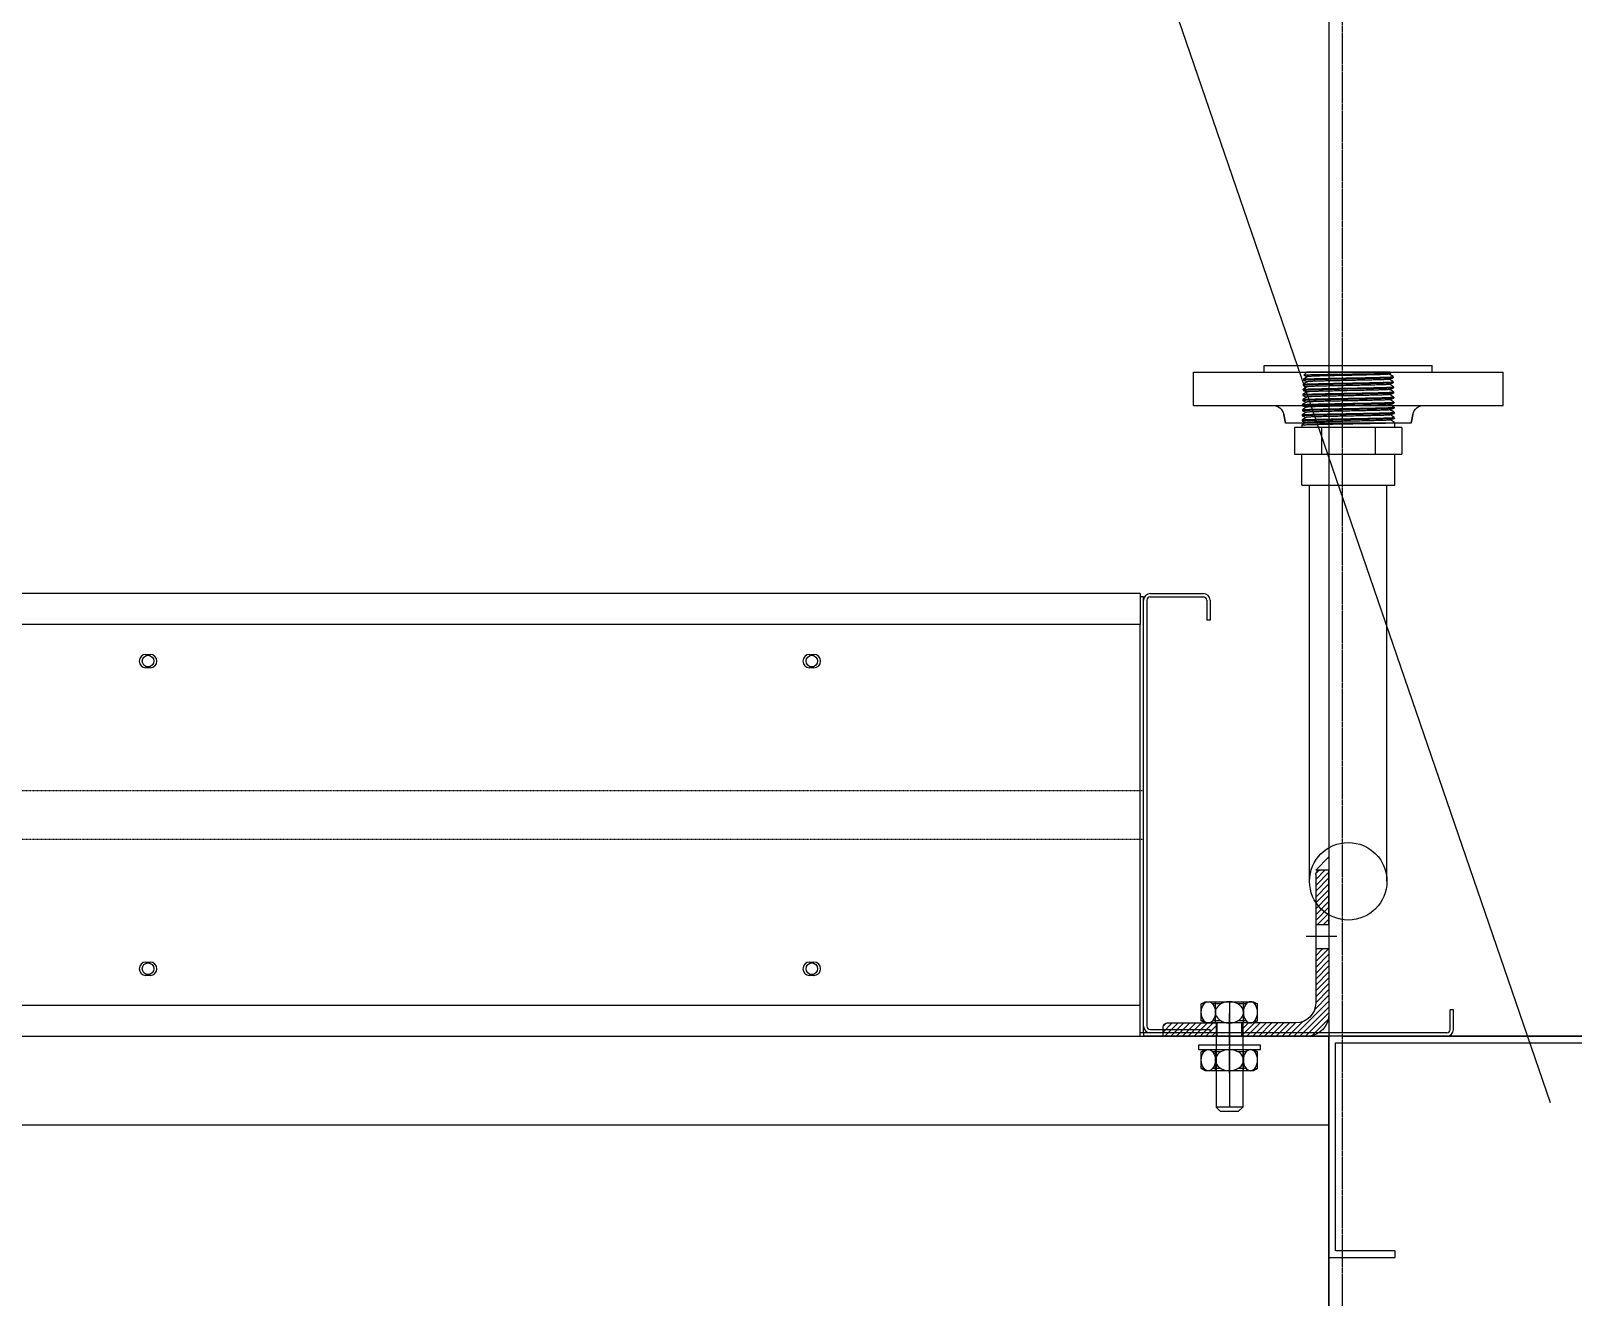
# Model space of a CAD drawing. Header units: millimetres. Extents: x -198529 to 244266, y -64 to 158464.
# Drawn here: x -147098 to -146401, y 110572 to 111144 of the extents above; entities that cross this region are included whole.
import ezdxf

# ---------------------------------------------------------------- set-up
doc = ezdxf.new("R2010")
doc.units = ezdxf.units.MM
for name, pattern in [('HIDDEN', [0.2, 0.1, -0.1]), ('HIDDEN2', [4.7625, 3.175, -1.5875]), ('X-HL-AR-F1-SEC-00-01$0$DASHED2', [0.375, 0.25, -0.125])]:
    doc.linetypes.add(name, pattern=pattern)
for name, color, linetype in [('0-DCC', 30, 'Continuous'), ('0-DCC-STRUC', 180, 'Continuous'), ('0-DCC-STRUC-T', 4, 'Continuous'), ('3_ALL_AXES', 7, 'Continuous'), ('7_ALL_FEATURES', 7, 'Continuous'), ('ANGEL STEEL_75x75x3.0', 22, 'Continuous'), ('BOLTS', 3, 'Continuous'), ('K-CEIL-DCC-RACK', 10, 'Continuous')]:
    doc.layers.add(name, color=color, linetype=linetype)
pattern_1 = [(45, (70645.0448, 93964.8255), (-1.325825215, 1.325825215), [])]

# ---------------------------------------------------------------- blocks, each defined once
blk = doc.blocks.new('32')
at = {"layer": '3_ALL_AXES', "color": 7, "linetype": 'Continuous'}
for p, q in [((1186.57, 35.48), (1186.57, -104.52)), ((1201.57, 35.48), (1186.57, 35.48)), ((1201.57, 35.48), (1201.57, -104.52)), ((1183.57, 3.48), (1183.57, -72.52)), ((1186.57, 3.48), (1183.57, 3.48)), ((1209.57, -6.12), (1205.59, -5.33)), ((1209.57, -62.92), (1209.57, -6.12)), ((1209.57, -62.92), (1205.59, -63.72)), ((1186.57, -72.52), (1183.57, -72.52)), ((1201.57, -104.52), (1186.57, -104.52))]:
    blk.add_line(p, q, dxfattribs=at)
at = {"layer": '7_ALL_FEATURES', "color": 7, "linetype": 'Continuous'}
for p, q in [((1205.59, -5.33), (1209.57, -6.12)), ((1205.59, -63.72), (1209.57, -62.92))]:
    blk.add_line(p, q, dxfattribs=at)
for centre, start, end in [((1206.57, -0.43), 180, 258.69007), ((1206.57, -68.62), 101.30993, 180)]:
    blk.add_arc(centre, 5, start, end, dxfattribs=at)
blk = doc.blocks.new('DCC2850x2300(右)水平')
at = {"color": 0, "linetype": 'Continuous'}
for p, q in [((55078.09, -142001.13), (55076.36, -142002.27)), ((55076.42, -141999.98), (55076.4, -142000.45)), ((55076.4, -142000.45), (55076.42, -142000.47)), ((55076.42, -141999.98), (55076.43, -141999.97)), ((55076.42, -142000.47), (55078.09, -142001.13)), ((55078.16, -141998.83), (55076.43, -141999.97)), ((55076.49, -141997.68), (55076.48, -141998.15)), ((55076.48, -141998.15), (55076.5, -141998.17)), ((55076.49, -141997.68), (55076.5, -141997.67)), ((55078.23, -141996.53), (55076.5, -141997.67)), ((55076.5, -141998.17), (55078.16, -141998.83)), ((55078.09, -141994.53), (55076.67, -141995.9)), ((55076.67, -141995.9), (55076.68, -141995.91)), ((55076.68, -141995.91), (55078.23, -141996.53)), ((55115.44, -141994.53), (55078.09, -141994.53)), ((55078.11, -142001.12), (55078.09, -142001.13)), ((55078.18, -141998.82), (55078.16, -141998.83)), ((55078.25, -141996.52), (55078.23, -141996.53)), ((55115.23, -141995.4), (55115.26, -141995.38)), ((55115.26, -141995.38), (55116, -141995.09)), ((55117, -141996.52), (55115.26, -141995.38)), ((55115.3, -141997.7), (55115.34, -141997.68)), ((55115.34, -141997.68), (55117, -141997.02)), ((55117.07, -141998.82), (55115.34, -141997.68)), ((55115.37, -142000), (55115.41, -141999.98)), ((55115.41, -141999.98), (55117.07, -141999.32)), ((55117.14, -142001.12), (55115.41, -141999.98)), ((55115.44, -141994.53), (55116.01, -141995.08)), ((55116.01, -141995.08), (55116, -141995.09)), ((55117.01, -141996.53), (55117, -141996.52)), ((55117.02, -141997), (55117, -141997.02)), ((55117.01, -141996.53), (55117.02, -141997)), ((55117.08, -141998.83), (55117.07, -141998.82)), ((55117.09, -141999.3), (55117.07, -141999.32)), ((55117.08, -141998.83), (55117.09, -141999.3)), ((55117.15, -142001.13), (55117.14, -142001.12)), ((55117.15, -142001.13), (55117.16, -142001.6)), ((55077.88, -142008.03), (55076.14, -142009.17)), ((55076.2, -142006.88), (55076.19, -142007.35)), ((55076.19, -142007.35), (55076.21, -142007.37)), ((55076.2, -142006.88), (55076.21, -142006.87)), ((55077.95, -142005.73), (55076.21, -142006.87)), ((55076.21, -142007.37), (55077.88, -142008.03)), ((55076.28, -142004.58), (55076.26, -142005.05)), ((55076.26, -142005.05), (55076.28, -142005.07)), ((55078.02, -142003.43), (55076.28, -142004.57)), ((55076.28, -142004.58), (55076.28, -142004.57)), ((55076.28, -142005.07), (55077.95, -142005.73)), ((55076.35, -142002.28), (55076.33, -142002.75)), ((55076.33, -142002.75), (55076.35, -142002.77)), ((55076.35, -142002.28), (55076.36, -142002.27)), ((55076.35, -142002.77), (55078.02, -142003.43)), ((55077.9, -142008.02), (55077.88, -142008.03)), ((55077.97, -142005.72), (55077.95, -142005.73)), ((55078.04, -142003.42), (55078.02, -142003.43)), ((55104.49, -142002.03), (55096.77, -142002.17)), ((55115.44, -142002.3), (55115.48, -142002.28)), ((55115.48, -142002.28), (55117.14, -142001.62)), ((55117.21, -142003.42), (55115.48, -142002.28)), ((55115.51, -142004.6), (55115.55, -142004.58)), ((55115.55, -142004.58), (55117.22, -142003.92)), ((55117.28, -142005.72), (55115.55, -142004.58)), ((55115.59, -142006.9), (55115.62, -142006.88)), ((55115.62, -142006.88), (55117.29, -142006.22)), ((55117.36, -142008.02), (55115.62, -142006.88)), ((55117.22, -142003.43), (55117.21, -142003.42)), ((55117.22, -142003.43), (55117.24, -142003.9)), ((55117.24, -142003.9), (55117.22, -142003.92)), ((55117.29, -142005.73), (55117.28, -142005.72)), ((55117.29, -142005.73), (55117.31, -142006.2)), ((55117.31, -142006.2), (55117.29, -142006.22)), ((55117.36, -142008.03), (55117.36, -142008.02)), ((55117.36, -142008.03), (55117.38, -142008.5)), ((55077.66, -142014.93), (55075.93, -142016.07)), ((55075.99, -142013.78), (55075.98, -142014.25)), ((55075.98, -142014.25), (55076, -142014.27)), ((55075.99, -142013.78), (55076, -142013.77)), ((55077.73, -142012.63), (55076, -142013.77)), ((55076, -142014.27), (55077.66, -142014.93)), ((55076.06, -142011.48), (55076.05, -142011.95)), ((55076.05, -142011.95), (55076.07, -142011.97)), ((55076.06, -142011.48), (55076.07, -142011.47)), ((55077.8, -142010.33), (55076.07, -142011.47)), ((55076.07, -142011.97), (55077.73, -142012.63)), ((55076.13, -142009.18), (55076.12, -142009.65)), ((55076.13, -142009.18), (55076.14, -142009.17)), ((55076.14, -142009.67), (55077.8, -142010.33)), ((55077.68, -142014.92), (55077.66, -142014.93)), ((55077.75, -142012.62), (55077.73, -142012.63)), ((55077.83, -142010.32), (55077.8, -142010.33)), ((55115.66, -142009.2), (55115.69, -142009.18)), ((55115.69, -142009.18), (55117.36, -142008.52)), ((55117.43, -142010.32), (55115.69, -142009.18)), ((55115.73, -142011.5), (55115.76, -142011.48)), ((55115.76, -142011.48), (55117.43, -142010.82)), ((55117.5, -142012.62), (55115.76, -142011.48)), ((55115.8, -142013.8), (55115.83, -142013.78)), ((55115.83, -142013.78), (55117.5, -142013.12)), ((55117.57, -142014.92), (55115.83, -142013.78)), ((55117.38, -142008.5), (55117.36, -142008.52)), ((55117.44, -142010.33), (55117.43, -142010.32)), ((55117.45, -142010.8), (55117.43, -142010.82)), ((55117.44, -142010.33), (55117.45, -142010.8)), ((55117.51, -142012.63), (55117.5, -142012.62)), ((55117.52, -142013.1), (55117.5, -142013.12)), ((55117.51, -142012.63), (55117.52, -142013.1)), ((55117.58, -142014.93), (55117.57, -142014.92)), ((55117.58, -142014.93), (55117.59, -142015.4)), ((55072.52, -142019.53), (55072.52, -142031.53)), ((55121.01, -142019.53), (55072.52, -142019.53)), ((55075.85, -142018.38), (55075.81, -142019.53)), ((55077.59, -142017.23), (55075.85, -142018.37)), ((55075.85, -142018.38), (55075.85, -142018.37)), ((55075.92, -142016.08), (55075.9, -142016.55)), ((55075.9, -142016.55), (55075.92, -142016.57)), ((55075.92, -142016.08), (55075.93, -142016.07)), ((55075.92, -142016.57), (55077.59, -142017.23)), ((55077.61, -142017.22), (55077.59, -142017.23)), ((55084.64, -142019.53), (55084.64, -142031.53)), ((55108.89, -142019.53), (55108.89, -142031.53)), ((55115.87, -142016.1), (55115.91, -142016.08)), ((55115.91, -142016.08), (55117.57, -142015.42)), ((55117.64, -142017.22), (55115.91, -142016.08)), ((55117.59, -142015.4), (55117.57, -142015.42)), ((55117.65, -142017.23), (55117.64, -142017.22)), ((55117.65, -142017.23), (55117.72, -142019.53)), ((55121.01, -142019.53), (55121.01, -142031.53)), ((55072.52, -142031.53), (55121.01, -142031.53)), ((55075.77, -142045.53), (55075.77, -142031.53)), ((55117.77, -142045.53), (55117.77, -142031.53)), ((55075.77, -142045.53), (55117.77, -142045.53)), ((55079.27, -142224.53), (55079.27, -142045.53)), ((55114.27, -142224.53), (55114.27, -142045.53)), ((55002.77, -142094.53), (52355.77, -142094.53)), ((55002.77, -142094.53), (55002.77, -142108.53)), ((55004.27, -142096.03), (55002.77, -142096.03)), ((55004.27, -142293.03), (55004.27, -142096.03)), ((55005.77, -142097.53), (55005.77, -142290.03)), ((55007.27, -142094.53), (55031.27, -142094.53)), ((55007.27, -142096.03), (55031.27, -142096.03)), ((55032.77, -142097.53), (55032.77, -142106.53)), ((55034.27, -142097.53), (55034.27, -142106.53)), ((55002.77, -142108.53), (52355.77, -142108.53)), ((55002.77, -142280.53), (55002.77, -142108.53)), ((55034.27, -142106.53), (55032.77, -142106.53)), ((54553.27, -142122.03), (54555.27, -142122.03)), ((54853.27, -142122.03), (54855.27, -142122.03)), ((54555.27, -142128.03), (54553.27, -142128.03)), ((54855.27, -142128.03), (54853.27, -142128.03)), ((54553.27, -142261.03), (54555.27, -142261.03)), ((54853.27, -142261.03), (54855.27, -142261.03)), ((54555.27, -142267.03), (54553.27, -142267.03)), ((54855.27, -142267.03), (54853.27, -142267.03)), ((52355.77, -142280.53), (55002.77, -142280.53)), ((55002.77, -142294.53), (55002.77, -142280.53)), ((55142.77, -142291.53), (55142.77, -142282.53)), ((55144.27, -142282.53), (55142.77, -142282.53)), ((55144.27, -142291.53), (55144.27, -142282.53)), ((55004.27, -142293.03), (55002.77, -142293.03)), ((55004.27, -142293.03), (55004.27, -142294.53)), ((55141.27, -142293.03), (55004.27, -142293.03)), ((55007.27, -142291.53), (55034.27, -142291.53)), ((55034.27, -142293.03), (55034.27, -142291.53)), ((52355.77, -142294.53), (55002.77, -142294.53)), ((55141.27, -142294.53), (55004.27, -142294.53))]:
    blk.add_line(p, q, dxfattribs=at)
at = {"color": 0, "linetype": 'HIDDEN'}
for p, q in [((52355.77, -142183.53), (55004.27, -142183.53)), ((52355.77, -142205.53), (55004.27, -142205.53))]:
    blk.add_line(p, q, dxfattribs=at)
at = {"color": 0, "linetype": 'Continuous'}
for centre, radius in [((54554.27, -142125.03), 2.6), ((54854.27, -142125.03), 2.6), ((55096.77, -142224.53), 17.5), ((54554.27, -142264.03), 2.6), ((54854.27, -142264.03), 2.6)]:
    blk.add_circle(centre, radius, dxfattribs=at)
for centre, radius, start, end in [((55007.27, -142097.53), 3, 90, 180), ((55007.27, -142097.53), 1.5, 90, 180), ((55031.27, -142097.53), 3, 0, 90), ((55031.27, -142097.53), 1.5, 0, 90), ((54553.27, -142125.03), 3, 90, 270), ((54555.27, -142125.03), 3, 270, 90), ((54853.27, -142125.03), 3, 90, 270), ((54855.27, -142125.03), 3, 270, 90), ((54553.27, -142264.03), 3, 90, 270), ((54555.27, -142264.03), 3, 270, 90), ((54853.27, -142264.03), 3, 90, 270), ((54855.27, -142264.03), 3, 270, 90), ((55007.27, -142290.03), 3, 180, 270), ((55007.27, -142290.03), 1.5, 180, 270), ((55141.27, -142291.53), 3, 270, 0), ((55141.27, -142291.53), 1.5, 270, 0)]:
    blk.add_arc(centre, radius, start, end, dxfattribs=at)
for points, knots in [([(55096.77, -141999.87), (55095.44, -141999.9), (55092.85, -141999.94), (55089.08, -142000.02), (55085.6, -142000.09), (55082.95, -142000.15), (55081.08, -142000.2), (55079.89, -142000.23), (55078.87, -142000.27), (55078.02, -142000.3), (55077.35, -142000.34), (55076.9, -142000.37), (55076.64, -142000.39), (55076.51, -142000.41), (55076.45, -142000.42), (55076.4, -142000.44), (55076.4, -142000.45)], [0, 0, 0, 0, 0.194884, 0.382286, 0.555024, 0.706453, 0.772323, 0.830762, 0.881213, 0.92319, 0.956293, 0.980215, 0.988663, 0.994753, 0.998489, 1, 1, 1, 1]), ([(55076.43, -141999.97), (55076.47, -141999.94), (55076.64, -141999.93), (55076.97, -141999.89), (55077.49, -141999.86), (55078.19, -141999.82), (55079.06, -141999.79), (55080.54, -141999.74), (55082.75, -141999.68), (55085.78, -141999.61), (55089.2, -141999.54), (55092.91, -141999.47), (55095.47, -141999.43), (55096.77, -141999.4)], [0, 0, 0, 0, 0.007522, 0.024149, 0.04981, 0.084282, 0.127252, 0.178328, 0.302827, 0.453168, 0.623785, 0.808339, 1, 1, 1, 1]), ([(55096.77, -141997.57), (55095.45, -141997.6), (55092.86, -141997.64), (55089.1, -141997.72), (55085.64, -141997.79), (55083, -141997.85), (55081.14, -141997.9), (55079.95, -141997.93), (55078.93, -141997.97), (55078.08, -141998), (55077.41, -141998.04), (55076.97, -141998.07), (55076.71, -141998.09), (55076.59, -141998.11), (55076.52, -141998.12), (55076.48, -141998.14), (55076.48, -141998.15)], [0, 0, 0, 0, 0.19488, 0.382281, 0.555016, 0.706441, 0.77231, 0.83075, 0.881201, 0.923179, 0.956283, 0.980207, 0.988657, 0.994748, 0.998486, 1, 1, 1, 1]), ([(55076.5, -141997.67), (55076.54, -141997.64), (55076.71, -141997.63), (55077.04, -141997.59), (55077.56, -141997.56), (55078.26, -141997.52), (55079.13, -141997.49), (55080.6, -141997.44), (55082.8, -141997.38), (55085.82, -141997.31), (55089.23, -141997.24), (55092.93, -141997.17), (55095.47, -141997.13), (55096.77, -141997.1)], [0, 0, 0, 0, 0.007527, 0.024157, 0.049822, 0.084296, 0.127269, 0.178346, 0.302844, 0.453185, 0.623799, 0.808346, 1, 1, 1, 1]), ([(55096.77, -141995.49), (55095.47, -141995.51), (55092.93, -141995.54), (55089.24, -141995.59), (55085.83, -141995.64), (55083.22, -141995.68), (55081.37, -141995.72), (55080.2, -141995.74), (55079.18, -141995.77), (55078.33, -141995.79), (55077.66, -141995.82), (55077.21, -141995.84), (55076.94, -141995.86), (55076.81, -141995.87), (55076.73, -141995.89), (55076.68, -141995.89), (55076.67, -141995.9)], [0, 0, 0, 0, 0.193208, 0.37938, 0.551313, 0.702383, 0.768258, 0.826835, 0.877567, 0.919981, 0.953681, 0.978364, 0.987255, 0.993823, 0.998059, 1, 1, 1, 1]), ([(55115.37, -142000), (55115.32, -142000.02), (55115.14, -142000.04), (55114.8, -142000.07), (55114.3, -142000.11), (55113.31, -142000.16), (55111.7, -142000.22), (55109.38, -142000.28), (55106.6, -142000.35), (55103.46, -142000.42), (55100.08, -142000.49), (55096.57, -142000.56), (55093.07, -142000.63), (55089.7, -142000.69), (55086.6, -142000.76), (55083.86, -142000.83), (55081.86, -142000.89), (55080.51, -142000.94), (55079.72, -142000.97), (55079.09, -142001.01), (55078.61, -142001.04), (55078.31, -142001.08), (55078.15, -142001.09), (55078.11, -142001.12)], [0, 0, 0, 0, 0.004718, 0.013916, 0.02757, 0.04553, 0.093694, 0.156696, 0.232213, 0.317503, 0.409437, 0.504668, 0.599711, 0.691107, 0.775508, 0.849856, 0.911414, 0.936697, 0.95798, 0.975064, 0.987833, 0.996164, 1, 1, 1, 1]), ([(55115.3, -141997.7), (55115.24, -141997.72), (55115.07, -141997.74), (55114.73, -141997.77), (55114.23, -141997.81), (55113.24, -141997.86), (55111.64, -141997.92), (55109.33, -141997.98), (55106.56, -141998.05), (55103.44, -141998.12), (55100.06, -141998.19), (55096.57, -141998.26), (55093.08, -141998.33), (55089.73, -141998.39), (55086.63, -141998.46), (55083.91, -141998.53), (55081.91, -141998.59), (55080.58, -141998.64), (55079.79, -141998.67), (55079.16, -141998.71), (55078.68, -141998.74), (55078.38, -141998.78), (55078.22, -141998.79), (55078.18, -141998.82)], [0, 0, 0, 0, 0.004723, 0.013928, 0.027578, 0.04554, 0.093706, 0.156709, 0.232217, 0.317505, 0.409432, 0.504656, 0.599696, 0.691086, 0.775482, 0.849832, 0.911386, 0.936673, 0.957957, 0.975048, 0.987818, 0.996149, 1, 1, 1, 1]), ([(55115.23, -141995.4), (55115.17, -141995.42), (55115, -141995.44), (55114.66, -141995.47), (55114.16, -141995.51), (55113.18, -141995.56), (55111.59, -141995.62), (55109.28, -141995.68), (55106.52, -141995.75), (55103.41, -141995.82), (55100.05, -141995.89), (55096.57, -141995.96), (55093.1, -141996.03), (55089.76, -141996.09), (55086.67, -141996.16), (55083.96, -141996.23), (55081.97, -141996.29), (55080.64, -141996.34), (55079.85, -141996.37), (55079.22, -141996.41), (55078.75, -141996.44), (55078.45, -141996.48), (55078.29, -141996.49), (55078.25, -141996.52)], [0, 0, 0, 0, 0.004738, 0.013949, 0.02759, 0.045563, 0.093728, 0.156738, 0.232245, 0.317527, 0.409451, 0.504669, 0.599701, 0.691086, 0.775476, 0.849819, 0.911375, 0.936654, 0.957941, 0.97504, 0.987802, 0.996136, 1, 1, 1, 1]), ([(55116, -141995.09), (55115.95, -141995.11), (55115.79, -141995.12), (55115.46, -141995.15), (55114.96, -141995.17), (55114.3, -141995.19), (55113.47, -141995.22), (55112.06, -141995.25), (55109.97, -141995.29), (55107.12, -141995.34), (55103.89, -141995.39), (55100.4, -141995.44), (55097.99, -141995.47), (55096.77, -141995.49)], [0, 0, 0, 0, 0.007979, 0.025065, 0.051136, 0.085945, 0.129166, 0.180396, 0.304907, 0.4549, 0.624914, 0.808803, 1, 1, 1, 1]), ([(55096.77, -141997.1), (55098.08, -141997.08), (55100.67, -141997.03), (55104.42, -141996.96), (55107.87, -141996.89), (55110.5, -141996.83), (55112.37, -141996.78), (55113.54, -141996.75), (55114.56, -141996.71), (55115.41, -141996.68), (55116.07, -141996.64), (55116.52, -141996.61), (55116.77, -141996.59), (55116.9, -141996.57), (55116.96, -141996.55), (55117.01, -141996.54), (55117.01, -141996.53)], [0, 0, 0, 0, 0.195025, 0.382532, 0.555337, 0.706796, 0.772667, 0.831096, 0.881524, 0.923465, 0.956518, 0.980374, 0.988786, 0.994834, 0.998525, 1, 1, 1, 1]), ([(55117, -141997.02), (55116.94, -141997.04), (55116.76, -141997.06), (55116.4, -141997.09), (55115.86, -141997.12), (55115.15, -141997.16), (55114.27, -141997.19), (55112.79, -141997.24), (55110.59, -141997.3), (55107.6, -141997.37), (55104.22, -141997.44), (55100.56, -141997.51), (55098.05, -141997.55), (55096.77, -141997.57)], [0, 0, 0, 0, 0.008991, 0.0269, 0.053623, 0.08893, 0.132504, 0.183955, 0.30855, 0.458206, 0.627504, 0.810302, 1, 1, 1, 1]), ([(55096.77, -141999.4), (55098.09, -141999.38), (55100.68, -141999.33), (55104.44, -141999.26), (55107.91, -141999.19), (55110.55, -141999.13), (55112.42, -141999.08), (55113.6, -141999.05), (55114.63, -141999.01), (55115.48, -141998.98), (55116.14, -141998.94), (55116.59, -141998.91), (55116.84, -141998.89), (55116.97, -141998.87), (55117.03, -141998.85), (55117.08, -141998.84), (55117.08, -141998.83)], [0, 0, 0, 0, 0.195029, 0.382539, 0.555347, 0.706806, 0.772677, 0.831105, 0.881532, 0.923473, 0.956524, 0.98038, 0.98879, 0.994837, 0.998528, 1, 1, 1, 1]), ([(55117.07, -141999.32), (55117.02, -141999.34), (55116.83, -141999.36), (55116.47, -141999.39), (55115.93, -141999.42), (55115.22, -141999.46), (55114.33, -141999.49), (55112.85, -141999.54), (55110.64, -141999.6), (55107.64, -141999.67), (55104.24, -141999.74), (55100.57, -141999.81), (55098.05, -141999.85), (55096.77, -141999.87)], [0, 0, 0, 0, 0.008986, 0.02689, 0.05361, 0.088914, 0.132486, 0.183937, 0.308532, 0.45819, 0.627492, 0.810295, 1, 1, 1, 1]), ([(55096.77, -142001.7), (55098.09, -142001.68), (55100.69, -142001.63), (55104.47, -142001.56), (55107.95, -142001.49), (55110.6, -142001.43), (55112.48, -142001.38), (55113.66, -142001.35), (55114.69, -142001.31), (55115.54, -142001.28), (55116.21, -142001.24), (55116.66, -142001.21), (55116.91, -142001.19), (55117.04, -142001.17), (55117.1, -142001.15), (55117.15, -142001.14), (55117.15, -142001.13)], [0, 0, 0, 0, 0.195031, 0.382541, 0.55535, 0.706811, 0.772681, 0.831109, 0.881535, 0.923476, 0.956527, 0.980383, 0.988793, 0.99484, 0.99853, 1, 1, 1, 1]), ([(55096.77, -142006.77), (55095.43, -142006.8), (55092.8, -142006.84), (55089, -142006.92), (55085.48, -142006.99), (55082.81, -142007.05), (55080.92, -142007.1), (55079.72, -142007.13), (55078.68, -142007.17), (55077.82, -142007.2), (55077.14, -142007.24), (55076.69, -142007.27), (55076.43, -142007.29), (55076.3, -142007.31), (55076.24, -142007.32), (55076.19, -142007.34), (55076.19, -142007.35)], [0, 0, 0, 0, 0.194879, 0.382278, 0.555012, 0.706439, 0.77231, 0.83075, 0.881202, 0.923181, 0.956287, 0.980213, 0.988663, 0.994754, 0.998491, 1, 1, 1, 1]), ([(55076.21, -142006.87), (55076.25, -142006.84), (55076.43, -142006.83), (55076.76, -142006.79), (55077.29, -142006.76), (55077.99, -142006.72), (55078.87, -142006.69), (55080.37, -142006.64), (55082.6, -142006.58), (55085.65, -142006.51), (55089.12, -142006.44), (55092.87, -142006.37), (55095.45, -142006.33), (55096.77, -142006.3)], [0, 0, 0, 0, 0.007437, 0.023991, 0.049592, 0.084017, 0.126954, 0.178009, 0.302503, 0.452883, 0.623576, 0.808229, 1, 1, 1, 1]), ([(55096.77, -142004.47), (55095.43, -142004.5), (55092.82, -142004.54), (55089.02, -142004.62), (55085.52, -142004.69), (55082.86, -142004.75), (55080.97, -142004.8), (55079.77, -142004.83), (55078.74, -142004.87), (55077.89, -142004.9), (55077.21, -142004.94), (55076.76, -142004.97), (55076.5, -142004.99), (55076.37, -142005.01), (55076.31, -142005.02), (55076.26, -142005.04), (55076.26, -142005.05)], [0, 0, 0, 0, 0.194889, 0.382296, 0.555036, 0.706464, 0.772334, 0.830774, 0.881224, 0.9232, 0.956302, 0.980223, 0.988671, 0.994759, 0.998493, 1, 1, 1, 1]), ([(55076.28, -142004.57), (55076.33, -142004.54), (55076.5, -142004.53), (55076.83, -142004.49), (55077.35, -142004.46), (55078.06, -142004.42), (55078.93, -142004.39), (55080.42, -142004.34), (55082.65, -142004.28), (55085.69, -142004.21), (55089.15, -142004.14), (55092.88, -142004.07), (55095.46, -142004.03), (55096.77, -142004)], [0, 0, 0, 0, 0.007443, 0.024002, 0.049608, 0.084036, 0.126976, 0.178032, 0.302526, 0.452904, 0.623591, 0.808236, 1, 1, 1, 1]), ([(55096.77, -142002.17), (55095.44, -142002.2), (55092.83, -142002.25), (55089.05, -142002.32), (55085.56, -142002.39), (55082.9, -142002.45), (55081.03, -142002.5), (55079.83, -142002.53), (55078.81, -142002.57), (55077.95, -142002.6), (55077.28, -142002.64), (55076.83, -142002.67), (55076.57, -142002.69), (55076.44, -142002.71), (55076.38, -142002.72), (55076.33, -142002.74), (55076.33, -142002.75)], [0, 0, 0, 0, 0.194886, 0.382289, 0.555028, 0.706456, 0.772327, 0.830766, 0.881217, 0.923194, 0.956296, 0.980218, 0.988666, 0.994755, 0.99849, 1, 1, 1, 1]), ([(55076.36, -142002.27), (55076.4, -142002.24), (55076.57, -142002.23), (55076.9, -142002.19), (55077.43, -142002.16), (55078.13, -142002.12), (55079, -142002.09), (55080.49, -142002.04), (55082.7, -142001.98), (55085.74, -142001.91), (55089.18, -142001.84), (55092.9, -142001.77), (55095.46, -142001.73), (55096.77, -142001.7)], [0, 0, 0, 0, 0.007512, 0.02413, 0.049784, 0.084251, 0.127219, 0.178293, 0.302791, 0.453138, 0.623764, 0.808328, 1, 1, 1, 1]), ([(55115.59, -142006.9), (55115.53, -142006.92), (55115.35, -142006.94), (55115.01, -142006.97), (55114.5, -142007.01), (55113.5, -142007.06), (55111.88, -142007.12), (55109.53, -142007.18), (55106.72, -142007.25), (55103.54, -142007.32), (55100.11, -142007.39), (55096.57, -142007.46), (55093.02, -142007.53), (55089.62, -142007.59), (55086.47, -142007.66), (55083.7, -142007.73), (55081.68, -142007.79), (55080.32, -142007.84), (55079.52, -142007.87), (55078.88, -142007.91), (55078.4, -142007.94), (55078.1, -142007.98), (55077.94, -142007.99), (55077.9, -142008.02)], [0, 0, 0, 0, 0.004697, 0.013882, 0.027492, 0.045433, 0.093594, 0.156596, 0.232131, 0.317456, 0.409434, 0.50471, 0.599804, 0.691231, 0.775663, 0.850015, 0.911571, 0.936826, 0.958094, 0.975175, 0.987896, 0.996179, 1, 1, 1, 1]), ([(55115.51, -142004.6), (55115.46, -142004.62), (55115.28, -142004.64), (55114.94, -142004.67), (55114.43, -142004.71), (55113.43, -142004.76), (55111.82, -142004.82), (55109.48, -142004.88), (55106.68, -142004.95), (55103.51, -142005.02), (55100.1, -142005.09), (55096.56, -142005.16), (55093.03, -142005.23), (55089.64, -142005.29), (55086.51, -142005.36), (55083.75, -142005.43), (55081.73, -142005.49), (55080.38, -142005.54), (55079.59, -142005.57), (55078.95, -142005.61), (55078.47, -142005.64), (55078.17, -142005.68), (55078.01, -142005.69), (55077.97, -142005.72)], [0, 0, 0, 0, 0.004711, 0.013913, 0.027538, 0.045485, 0.093669, 0.156678, 0.232224, 0.317549, 0.409523, 0.504789, 0.599872, 0.691284, 0.775705, 0.850039, 0.911587, 0.936838, 0.9581, 0.975179, 0.987903, 0.996179, 1, 1, 1, 1]), ([(55103.85, -142002.71), (55102.4, -142002.74), (55099.45, -142002.8), (55095.03, -142002.89), (55090.72, -142002.97), (55087.3, -142003.05), (55084.79, -142003.11), (55083.16, -142003.15), (55081.73, -142003.19), (55080.51, -142003.24), (55079.53, -142003.28), (55078.8, -142003.32), (55078.35, -142003.35), (55078.13, -142003.39), (55078.06, -142003.4), (55078.04, -142003.42)], [0, 0, 0, 0, 0.168288, 0.342742, 0.513259, 0.669976, 0.740262, 0.803796, 0.859648, 0.906992, 0.94517, 0.973638, 0.991944, 0.997245, 1, 1, 1, 1]), ([(55096.77, -142004), (55097.43, -142003.99), (55100.01, -142003.95), (55102.59, -142003.9), (55104.52, -142003.86)], [0, 0, 0, 0, 0.255994, 1, 1, 1, 1]), ([(55117.22, -142003.92), (55117.16, -142003.94), (55116.97, -142003.96), (55116.61, -142003.99), (55116.07, -142004.02), (55115.35, -142004.06), (55114.46, -142004.09), (55112.96, -142004.14), (55110.74, -142004.2), (55107.72, -142004.27), (55104.3, -142004.34), (55100.6, -142004.41), (55098.06, -142004.45), (55096.77, -142004.47)], [0, 0, 0, 0, 0.00896, 0.026843, 0.053545, 0.088835, 0.132398, 0.183843, 0.308437, 0.458107, 0.627431, 0.810263, 1, 1, 1, 1]), ([(55096.77, -142006.3), (55098.1, -142006.28), (55100.72, -142006.23), (55104.52, -142006.16), (55108.03, -142006.09), (55110.7, -142006.03), (55112.59, -142005.98), (55113.78, -142005.95), (55114.81, -142005.91), (55115.67, -142005.88), (55116.35, -142005.84), (55116.8, -142005.81), (55117.05, -142005.79), (55117.18, -142005.77), (55117.25, -142005.75), (55117.29, -142005.74), (55117.29, -142005.73)], [0, 0, 0, 0, 0.195036, 0.38255, 0.555363, 0.706828, 0.7727, 0.831128, 0.881554, 0.923493, 0.956543, 0.980396, 0.988803, 0.994848, 0.998535, 1, 1, 1, 1]), ([(55117.29, -142006.22), (55117.23, -142006.24), (55117.04, -142006.26), (55116.68, -142006.29), (55116.14, -142006.32), (55115.42, -142006.36), (55114.52, -142006.39), (55113.02, -142006.44), (55110.79, -142006.5), (55107.76, -142006.57), (55104.32, -142006.64), (55100.61, -142006.71), (55098.06, -142006.75), (55096.77, -142006.77)], [0, 0, 0, 0, 0.008932, 0.026792, 0.053474, 0.088749, 0.132301, 0.183739, 0.308331, 0.458013, 0.62736, 0.810226, 1, 1, 1, 1]), ([(55096.77, -142008.6), (55098.11, -142008.58), (55100.73, -142008.53), (55104.55, -142008.46), (55108.07, -142008.39), (55110.75, -142008.33), (55112.64, -142008.28), (55113.84, -142008.25), (55114.88, -142008.21), (55115.74, -142008.18), (55116.42, -142008.14), (55116.87, -142008.11), (55117.12, -142008.09), (55117.25, -142008.07), (55117.32, -142008.05), (55117.36, -142008.04), (55117.36, -142008.03)], [0, 0, 0, 0, 0.195034, 0.382549, 0.555361, 0.706825, 0.772696, 0.831125, 0.881551, 0.923491, 0.956541, 0.980396, 0.988804, 0.994849, 0.998536, 1, 1, 1, 1]), ([(55115.44, -142002.3), (55115.34, -142002.34), (55115, -142002.35), (55114.33, -142002.42), (55113.29, -142002.46), (55111.93, -142002.51), (55110.26, -142002.56), (55107.54, -142002.63), (55105.37, -142002.68), (55103.85, -142002.71)], [0, 0, 0, 0, 0.0276, 0.08675, 0.176349, 0.294613, 0.439281, 0.60732, 1, 1, 1, 1]), ([(55117.14, -142001.62), (55117.11, -142001.63), (55116.99, -142001.65), (55116.64, -142001.69), (55115.94, -142001.73), (55114.82, -142001.78), (55113.33, -142001.83), (55111.51, -142001.88), (55108.53, -142001.95), (55106.16, -142002), (55104.49, -142002.03)], [0, 0, 0, 0, 0.009428, 0.026832, 0.085404, 0.174691, 0.292917, 0.437709, 0.606152, 1, 1, 1, 1]), ([(55104.52, -142003.86), (55105.42, -142003.84), (55107.14, -142003.81), (55109.6, -142003.76), (55111.78, -142003.7), (55113.63, -142003.65), (55114.95, -142003.6), (55115.81, -142003.57), (55116.3, -142003.54), (55116.68, -142003.51), (55116.98, -142003.49), (55117.11, -142003.46), (55117.22, -142003.45), (55117.22, -142003.43)], [0, 0, 0, 0, 0.212609, 0.407289, 0.579804, 0.726385, 0.843847, 0.890832, 0.929638, 0.960053, 0.98193, 0.995183, 1, 1, 1, 1]), ([(55117.16, -142001.6), (55117.16, -142001.6), (55117.16, -142001.61), (55117.15, -142001.61), (55117.14, -142001.62)], [0, 0, 0, 0, 0.355019, 1, 1, 1, 1]), ([(55096.77, -142013.67), (55095.41, -142013.7), (55092.76, -142013.75), (55088.91, -142013.82), (55085.37, -142013.89), (55082.66, -142013.95), (55080.75, -142014), (55079.54, -142014.03), (55078.49, -142014.07), (55077.62, -142014.1), (55076.94, -142014.14), (55076.48, -142014.17), (55076.22, -142014.19), (55076.09, -142014.21), (55076.02, -142014.22), (55075.98, -142014.24), (55075.98, -142014.25)], [0, 0, 0, 0, 0.194893, 0.382301, 0.555044, 0.706477, 0.772349, 0.830789, 0.881239, 0.923215, 0.956317, 0.980236, 0.988682, 0.994768, 0.9985, 1, 1, 1, 1]), ([(55076, -142013.77), (55076.04, -142013.74), (55076.22, -142013.73), (55076.55, -142013.69), (55077.08, -142013.66), (55077.79, -142013.62), (55078.68, -142013.59), (55080.2, -142013.54), (55082.45, -142013.48), (55085.54, -142013.41), (55089.04, -142013.34), (55092.83, -142013.27), (55095.44, -142013.23), (55096.77, -142013.2)], [0, 0, 0, 0, 0.007432, 0.023983, 0.049583, 0.084008, 0.126945, 0.178, 0.302494, 0.452876, 0.623569, 0.808225, 1, 1, 1, 1]), ([(55096.77, -142011.37), (55095.42, -142011.4), (55092.78, -142011.45), (55088.94, -142011.52), (55085.41, -142011.59), (55082.71, -142011.65), (55080.8, -142011.7), (55079.6, -142011.73), (55078.56, -142011.77), (55077.69, -142011.8), (55077.01, -142011.84), (55076.55, -142011.87), (55076.29, -142011.89), (55076.16, -142011.91), (55076.09, -142011.92), (55076.05, -142011.94), (55076.05, -142011.95)], [0, 0, 0, 0, 0.19489, 0.382297, 0.555038, 0.70647, 0.772341, 0.830781, 0.881232, 0.923209, 0.956311, 0.980231, 0.988678, 0.994765, 0.998498, 1, 1, 1, 1]), ([(55076.07, -142011.47), (55076.11, -142011.44), (55076.29, -142011.43), (55076.62, -142011.39), (55077.15, -142011.36), (55077.86, -142011.32), (55078.75, -142011.29), (55080.25, -142011.24), (55082.5, -142011.18), (55085.58, -142011.11), (55089.07, -142011.04), (55092.84, -142010.97), (55095.44, -142010.93), (55096.77, -142010.9)], [0, 0, 0, 0, 0.007442, 0.024005, 0.049611, 0.08404, 0.126983, 0.17804, 0.302535, 0.452911, 0.623594, 0.808239, 1, 1, 1, 1]), ([(55096.77, -142009.07), (55095.42, -142009.1), (55092.79, -142009.14), (55088.97, -142009.22), (55085.44, -142009.29), (55082.76, -142009.35), (55080.86, -142009.4), (55079.66, -142009.43), (55078.62, -142009.47), (55077.75, -142009.5), (55077.07, -142009.54), (55076.62, -142009.57), (55076.36, -142009.59), (55076.23, -142009.61), (55076.16, -142009.62), (55076.12, -142009.64), (55076.12, -142009.65)], [0, 0, 0, 0, 0.194887, 0.382294, 0.555033, 0.706459, 0.772328, 0.830769, 0.881218, 0.923196, 0.9563, 0.980221, 0.988671, 0.994759, 0.998493, 1, 1, 1, 1]), ([(55076.12, -142009.65), (55076.12, -142009.65), (55076.12, -142009.66), (55076.13, -142009.66), (55076.14, -142009.67)], [0, 0, 0, 0, 0.355954, 1, 1, 1, 1]), ([(55076.14, -142009.17), (55076.18, -142009.14), (55076.36, -142009.13), (55076.69, -142009.09), (55077.22, -142009.06), (55077.92, -142009.02), (55078.81, -142008.99), (55080.31, -142008.94), (55082.55, -142008.88), (55085.62, -142008.81), (55089.09, -142008.74), (55092.86, -142008.67), (55095.45, -142008.63), (55096.77, -142008.6)], [0, 0, 0, 0, 0.007436, 0.023991, 0.049592, 0.084018, 0.126956, 0.178012, 0.302506, 0.452887, 0.623576, 0.808229, 1, 1, 1, 1]), ([(55115.8, -142013.8), (55115.74, -142013.82), (55115.57, -142013.84), (55115.22, -142013.87), (55114.7, -142013.91), (55113.69, -142013.96), (55112.05, -142014.02), (55109.68, -142014.08), (55106.83, -142014.15), (55103.62, -142014.22), (55100.15, -142014.29), (55096.56, -142014.36), (55092.98, -142014.43), (55089.53, -142014.49), (55086.35, -142014.56), (55083.55, -142014.63), (55081.5, -142014.69), (55080.13, -142014.74), (55079.32, -142014.77), (55078.68, -142014.81), (55078.19, -142014.84), (55077.88, -142014.88), (55077.72, -142014.89), (55077.68, -142014.92)], [0, 0, 0, 0, 0.00469, 0.01388, 0.02751, 0.045446, 0.093623, 0.156623, 0.232188, 0.317516, 0.409511, 0.504798, 0.599897, 0.691328, 0.775764, 0.8501, 0.911653, 0.936904, 0.958152, 0.975219, 0.987951, 0.996214, 1, 1, 1, 1]), ([(55115.73, -142011.5), (55115.67, -142011.52), (55115.5, -142011.54), (55115.15, -142011.57), (55114.63, -142011.61), (55113.63, -142011.66), (55111.99, -142011.72), (55109.63, -142011.78), (55106.79, -142011.85), (55103.59, -142011.92), (55100.14, -142011.99), (55096.56, -142012.06), (55092.99, -142012.13), (55089.56, -142012.19), (55086.39, -142012.26), (55083.6, -142012.33), (55081.56, -142012.39), (55080.2, -142012.44), (55079.39, -142012.47), (55078.75, -142012.51), (55078.26, -142012.54), (55077.96, -142012.58), (55077.79, -142012.59), (55077.75, -142012.62)], [0, 0, 0, 0, 0.004693, 0.013886, 0.027524, 0.045464, 0.093638, 0.156638, 0.232197, 0.317516, 0.4095, 0.504775, 0.599863, 0.691287, 0.775716, 0.850053, 0.911609, 0.936866, 0.95812, 0.97519, 0.98793, 0.996208, 1, 1, 1, 1]), ([(55115.66, -142009.2), (55115.6, -142009.22), (55115.43, -142009.24), (55115.08, -142009.27), (55114.57, -142009.31), (55113.57, -142009.36), (55111.94, -142009.41), (55109.58, -142009.48), (55106.76, -142009.55), (55103.57, -142009.62), (55100.13, -142009.69), (55096.57, -142009.76), (55093.01, -142009.83), (55089.59, -142009.89), (55086.44, -142009.96), (55083.66, -142010.03), (55081.62, -142010.09), (55080.26, -142010.14), (55079.46, -142010.17), (55078.81, -142010.21), (55078.33, -142010.24), (55078.03, -142010.28), (55077.87, -142010.29), (55077.83, -142010.32)], [0, 0, 0, 0, 0.004686, 0.013856, 0.027457, 0.045393, 0.093532, 0.156528, 0.232054, 0.317378, 0.409357, 0.504638, 0.599736, 0.691175, 0.775614, 0.84998, 0.911543, 0.936806, 0.95808, 0.975162, 0.987886, 0.996178, 1, 1, 1, 1]), ([(55117.36, -142008.52), (55117.3, -142008.54), (55117.12, -142008.56), (55116.75, -142008.59), (55116.2, -142008.62), (55115.48, -142008.66), (55114.59, -142008.69), (55113.08, -142008.74), (55110.84, -142008.8), (55107.8, -142008.87), (55104.35, -142008.94), (55100.63, -142009.01), (55098.07, -142009.05), (55096.77, -142009.07)], [0, 0, 0, 0, 0.008911, 0.026752, 0.05342, 0.088683, 0.132226, 0.183659, 0.308251, 0.457942, 0.62731, 0.810199, 1, 1, 1, 1]), ([(55096.77, -142010.9), (55098.11, -142010.88), (55100.75, -142010.83), (55104.58, -142010.76), (55108.11, -142010.69), (55110.8, -142010.63), (55112.7, -142010.58), (55113.9, -142010.55), (55114.94, -142010.51), (55115.8, -142010.48), (55116.48, -142010.44), (55116.94, -142010.41), (55117.2, -142010.39), (55117.32, -142010.37), (55117.39, -142010.35), (55117.44, -142010.34), (55117.44, -142010.33)], [0, 0, 0, 0, 0.195032, 0.382545, 0.555357, 0.706818, 0.77269, 0.831119, 0.881547, 0.923488, 0.956539, 0.980395, 0.988804, 0.994849, 0.998537, 1, 1, 1, 1]), ([(55117.43, -142010.82), (55117.37, -142010.84), (55117.18, -142010.86), (55116.82, -142010.89), (55116.27, -142010.92), (55115.54, -142010.96), (55114.65, -142010.99), (55113.13, -142011.04), (55110.89, -142011.1), (55107.83, -142011.17), (55104.38, -142011.24), (55100.64, -142011.31), (55098.07, -142011.35), (55096.77, -142011.37)], [0, 0, 0, 0, 0.00895, 0.026826, 0.053523, 0.088809, 0.132369, 0.183811, 0.308406, 0.45808, 0.62741, 0.810252, 1, 1, 1, 1]), ([(55096.77, -142013.2), (55098.12, -142013.18), (55100.76, -142013.13), (55104.6, -142013.06), (55108.14, -142012.99), (55110.84, -142012.93), (55112.75, -142012.88), (55113.96, -142012.85), (55115, -142012.81), (55115.87, -142012.78), (55116.55, -142012.74), (55117.01, -142012.71), (55117.27, -142012.69), (55117.4, -142012.67), (55117.46, -142012.65), (55117.51, -142012.64), (55117.51, -142012.63)], [0, 0, 0, 0, 0.195034, 0.382549, 0.55536, 0.706824, 0.772696, 0.831125, 0.881552, 0.923492, 0.956543, 0.980398, 0.988807, 0.994852, 0.998539, 1, 1, 1, 1]), ([(55117.5, -142013.12), (55117.44, -142013.14), (55117.26, -142013.16), (55116.89, -142013.19), (55116.34, -142013.22), (55115.61, -142013.26), (55114.71, -142013.29), (55113.19, -142013.34), (55110.94, -142013.4), (55107.87, -142013.47), (55104.4, -142013.54), (55100.65, -142013.61), (55098.08, -142013.65), (55096.77, -142013.67)], [0, 0, 0, 0, 0.00894, 0.026808, 0.053497, 0.088778, 0.132333, 0.183774, 0.308368, 0.458045, 0.627386, 0.81024, 1, 1, 1, 1]), ([(55096.77, -142015.5), (55098.12, -142015.48), (55100.78, -142015.43), (55104.63, -142015.36), (55108.18, -142015.29), (55110.89, -142015.23), (55112.81, -142015.18), (55114.02, -142015.15), (55115.07, -142015.11), (55115.94, -142015.08), (55116.62, -142015.04), (55117.08, -142015.01), (55117.34, -142014.99), (55117.47, -142014.97), (55117.53, -142014.95), (55117.58, -142014.94), (55117.58, -142014.93)], [0, 0, 0, 0, 0.195034, 0.382547, 0.555358, 0.70682, 0.772692, 0.831122, 0.88155, 0.92349, 0.956542, 0.980398, 0.988807, 0.994852, 0.99854, 1, 1, 1, 1]), ([(55075.85, -142018.37), (55075.9, -142018.34), (55076.07, -142018.33), (55076.41, -142018.29), (55076.95, -142018.26), (55077.66, -142018.22), (55078.56, -142018.19), (55080.08, -142018.14), (55082.35, -142018.08), (55085.46, -142018.01), (55088.99, -142017.94), (55092.8, -142017.87), (55095.43, -142017.83), (55096.77, -142017.8)], [0, 0, 0, 0, 0.007394, 0.023915, 0.049489, 0.083893, 0.126816, 0.177862, 0.302353, 0.452753, 0.623479, 0.808176, 1, 1, 1, 1]), ([(55096.77, -142015.97), (55095.41, -142016), (55092.75, -142016.05), (55088.89, -142016.12), (55085.33, -142016.19), (55082.61, -142016.25), (55080.69, -142016.3), (55079.48, -142016.33), (55078.43, -142016.37), (55077.56, -142016.4), (55076.87, -142016.44), (55076.41, -142016.47), (55076.15, -142016.49), (55076.02, -142016.51), (55075.95, -142016.52), (55075.9, -142016.54), (55075.9, -142016.55)], [0, 0, 0, 0, 0.194889, 0.382294, 0.555034, 0.706463, 0.772335, 0.830776, 0.881227, 0.923205, 0.956308, 0.980231, 0.988679, 0.994767, 0.998499, 1, 1, 1, 1]), ([(55075.93, -142016.07), (55075.97, -142016.04), (55076.14, -142016.03), (55076.48, -142015.99), (55077.01, -142015.96), (55077.73, -142015.92), (55078.62, -142015.89), (55080.14, -142015.84), (55082.4, -142015.78), (55085.5, -142015.71), (55089.01, -142015.64), (55092.82, -142015.57), (55095.43, -142015.53), (55096.77, -142015.5)], [0, 0, 0, 0, 0.007412, 0.023947, 0.049534, 0.083947, 0.126877, 0.177927, 0.30242, 0.452812, 0.623523, 0.8082, 1, 1, 1, 1]), ([(55115.87, -142016.1), (55115.82, -142016.12), (55115.64, -142016.14), (55115.29, -142016.17), (55114.77, -142016.21), (55113.75, -142016.26), (55112.11, -142016.31), (55109.73, -142016.38), (55106.87, -142016.45), (55103.64, -142016.52), (55100.16, -142016.59), (55096.56, -142016.66), (55092.96, -142016.73), (55089.51, -142016.79), (55086.31, -142016.86), (55083.5, -142016.93), (55081.45, -142016.99), (55080.07, -142017.04), (55079.26, -142017.07), (55078.61, -142017.11), (55078.12, -142017.14), (55077.81, -142017.18), (55077.65, -142017.19), (55077.61, -142017.22)], [0, 0, 0, 0, 0.004682, 0.013868, 0.027488, 0.045417, 0.093592, 0.15659, 0.232159, 0.317497, 0.409502, 0.504798, 0.59991, 0.691349, 0.775795, 0.850134, 0.911686, 0.936934, 0.958179, 0.975244, 0.987966, 0.996218, 1, 1, 1, 1]), ([(55117.57, -142015.42), (55117.51, -142015.44), (55117.33, -142015.46), (55116.96, -142015.49), (55116.41, -142015.52), (55115.67, -142015.56), (55114.77, -142015.59), (55113.25, -142015.64), (55110.99, -142015.7), (55107.91, -142015.77), (55104.43, -142015.84), (55100.67, -142015.91), (55098.08, -142015.95), (55096.77, -142015.97)], [0, 0, 0, 0, 0.008926, 0.026781, 0.053461, 0.088734, 0.132285, 0.183722, 0.308315, 0.458, 0.627352, 0.810222, 1, 1, 1, 1]), ([(55096.77, -142017.8), (55098.12, -142017.78), (55100.79, -142017.73), (55104.66, -142017.66), (55108.22, -142017.59), (55110.94, -142017.53), (55112.86, -142017.48), (55114.08, -142017.45), (55115.13, -142017.41), (55116, -142017.38), (55116.69, -142017.34), (55117.15, -142017.31), (55117.41, -142017.29), (55117.54, -142017.27), (55117.6, -142017.25), (55117.65, -142017.24), (55117.65, -142017.23)], [0, 0, 0, 0, 0.195039, 0.382557, 0.555373, 0.70684, 0.772713, 0.831142, 0.881569, 0.923508, 0.956557, 0.98041, 0.988816, 0.994859, 0.998544, 1, 1, 1, 1])]:
    blk.add_open_spline(points, degree=3, knots=knots, dxfattribs=at)
at = {"color": 0, "xscale": -1, "rotation": 89.99999999999993}
blk.add_blockref('32', (55062.24, -140807.96), dxfattribs=at)
blk = doc.blocks.new('H-方柱-200x8-X13')
blk.add_lwpolyline([(-100, -1190), (100, -1190), (100, 4860.48), (-100, 4860.48)], close=True)
at = {"linetype": 'HIDDEN2', "ltscale": 0.1}
blk.add_lwpolyline([(-94, -1190), (94, -1190), (94, 4860.48), (-94, 4860.48)], close=True, dxfattribs=at)
blk = doc.blocks.new('A$C2DBF4B5B')
h = blk.add_hatch()
h.set_pattern_fill('ANSI31', color=256, scale=15, style=0)
h.set_pattern_definition(pattern_1)
edge = h.paths.add_edge_path()
edge.add_line((39.5, 75), (10, 75))
edge.add_arc((10, 65), 10, 90, 180)
edge.add_line((0, 65), (0, 35.5))
edge.add_line((0, 35.5), (6, 35.5))
edge.add_line((6, 35.5), (6, 60))
edge.add_arc((15, 60), 9, 90, 180, ccw=False)
edge.add_line((15, 69), (39.5, 69))
edge.add_line((39.5, 69), (39.5, 75))
h = blk.add_hatch()
h.set_pattern_fill('ANSI31', color=256, scale=15, style=0)
h.set_pattern_definition(pattern_1)
edge = h.paths.add_edge_path()
edge.add_line((50.5, 69), (50.5, 75))
edge.add_line((50.5, 75), (75, 75))
edge.add_line((75, 75), (75, 71))
edge.add_arc((73, 71), 2, -90, 0, ccw=False)
edge.add_line((73, 69), (50.5, 69))
h = blk.add_hatch()
h.set_pattern_fill('ANSI31', color=256, scale=15, style=0)
h.set_pattern_definition(pattern_1)
edge = h.paths.add_edge_path()
edge.add_line((0, 24.5), (6, 24.5))
edge.add_line((6, 24.5), (6, 2))
edge.add_arc((4, 2), 2, -90, 0, ccw=False)
edge.add_line((4, 0), (0, 0))
edge.add_line((0, 0), (0, 24.5))
at = {"color": 8}
for p, q in [((45, 78.55), (45, 64.69)), ((-3.55, 30), (10.31, 30))]:
    blk.add_line(p, q, dxfattribs=at)
for p, q in [((39.5, 75), (10, 75)), ((50.5, 75), (39.5, 75)), ((39.5, 75), (39.5, 69)), ((50.5, 69), (50.5, 75)), ((50.5, 75), (75, 75)), ((75, 75), (75, 71)), ((0, 35.5), (0, 65)), ((39.5, 69), (15, 69)), ((50.5, 69), (39.5, 69)), ((73, 69), (50.5, 69)), ((6, 60), (6, 35.5)), ((0, 24.5), (0, 35.5)), ((6, 35.5), (0, 35.5)), ((6, 35.5), (6, 24.5)), ((0, 24.5), (6, 24.5)), ((0, 24.5), (0, 0)), ((6, 2), (6, 24.5)), ((0, 0), (4, 0))]:
    blk.add_line(p, q)
for centre, radius, start, end in [((10, 65), 10, 90, 180), ((73, 71), 2, 270, 0), ((15, 60), 9, 90, 180), ((4, 2), 2, 270, 0)]:
    blk.add_arc(centre, radius, start, end)
blk = doc.blocks.new('A$C4EA80240')
for p, q in [((2.55, 9.68), (1.32, 9.68)), ((10.16, 9.68), (6.43, 9.68)), ((7.67, 1.08), (7.67, 10.68)), ((21.6, 9.68), (17.87, 9.68)), ((20.36, 1.08), (20.36, 10.68)), ((26.72, 2.08), (26.72, 9.68)), ((2.55, 2.08), (1.32, 2.08)), ((10.13, 2.08), (6.43, 2.08)), ((21.6, 2.08), (17.9, 2.08))]:
    blk.add_line(p, q)
at = {"color": 8}
blk.add_line((14.02, 0), (14.02, 11.74), dxfattribs=at)
blk.add_lwpolyline([(28.04, 12.68), (0, 12.68), (0, 10.68), (28.04, 10.68)], close=True)
blk.add_lwpolyline([(25.48, 2.08), (26.72, 2.08), (24.98, 1.08), (3.05, 1.08), (1.32, 2.08), (1.32, 9.68), (3.05, 10.68), (24.98, 10.68), (26.72, 9.68), (25.48, 9.68)])
blk.add_ellipse((4.49, 5.88), major_axis=(0, 4.8), ratio=0.661547)
at = {"extrusion": (0, 0, -1)}
for centre, major_axis, ratio in [((14.02, 5.87), (6.36, 0), 0.753789), ((23.54, 5.88), (0, 4.8), 0.661547)]:
    blk.add_ellipse(centre, major_axis=major_axis, ratio=ratio, dxfattribs=at)
blk = doc.blocks.new('A$C147C6879')
at = {"layer": 'BOLTS'}
for p, q in [((8.6, 25.4), (1, 25.4)), ((9.6, 19.05), (0, 19.05)), ((1, 20.28), (1, 16.55)), ((8.6, 20.28), (8.6, 16.58)), ((9.6, 18.7), (47.6, 18.7)), ((49.6, 16.7), (47.6, 18.7)), ((47.6, 18.7), (47.6, 6.7)), ((49.6, 16.7), (49.6, 8.7)), ((0.02, 12.7), (47.6, 12.7)), ((1, 8.85), (1, 5.12)), ((8.6, 8.81), (8.6, 5.12)), ((47.6, 6.7), (49.6, 8.7)), ((9.6, 6.35), (0, 6.35)), ((1, 1.24), (1, 0)), ((8.6, 1.24), (8.6, 0)), ((9.6, 6.7), (47.6, 6.7))]:
    blk.add_line(p, q, dxfattribs=at)
blk.add_lwpolyline([(8.6, 24.16), (8.6, 25.4), (9.6, 23.66), (9.6, 1.73), (8.6, 0), (1, 0), (0, 1.73), (0, 23.66), (1, 25.4), (1, 24.16)], dxfattribs=at)
at = {"layer": 'BOLTS', "extrusion": (0, 0, -1)}
for centre, major_axis, ratio in [((4.8, 22.22), (-4.8, 0), 0.661547), ((4.81, 12.7), (0, 6.36), 0.753789)]:
    blk.add_ellipse(centre, major_axis=major_axis, ratio=ratio, dxfattribs=at)
at = {"layer": 'BOLTS'}
blk.add_ellipse((4.8, 3.18), major_axis=(-4.8, 0), ratio=0.661547, dxfattribs=at)

msp = doc.modelspace()

# ---------------------------------------------------------------- linework, layer by layer
at = {"layer": '0-DCC-STRUC'}
for points in [[(-146511.27, 110490.01), (-149261.16, 110490.01), (-149261.16, 110690.01), (-146511.27, 110690.01)], [(-146511.27, 110530.01), (-149261.16, 110530.01), (-149261.16, 110650.01), (-146511.27, 110650.01)]]:
    msp.add_lwpolyline(points, close=True, dxfattribs=at)
at = {"layer": '0-DCC-STRUC', "linetype": 'X-HL-AR-F1-SEC-00-01$0$DASHED2'}
msp.add_lwpolyline([(-146508.04, 110593.01), (-146508.04, 110687.01), (-146314.04, 110687.01), (-146314.04, 110593.01), (-146341.04, 110593.01), (-146341.04, 110590.01), (-146311.04, 110590.01), (-146311.04, 110690.01), (-146511.04, 110690.01), (-146511.04, 110590.01), (-146481.04, 110590.01), (-146481.04, 110593.01), (-146508.04, 110593.01)], dxfattribs=at)
at = {"layer": '0-DCC-STRUC-T'}
msp.add_line((-146668.11, 111408.87), (-146411.04, 110660.01), dxfattribs=at)
msp.add_lwpolyline([(-146511.04, 110771.01), (-146511.04, 110765.01), (-146517.04, 110765.01)], close=True, dxfattribs=at)
msp.add_solid([(-146511.04, 110771.01), (-146511.04, 110765.01), (-146517.04, 110765.01), (-146511.04, 110771.01)], dxfattribs=at)
at = {"layer": 'K-CEIL-DCC-RACK'}
msp.add_lwpolyline([(-146505.04, 110690.01), (-146317.04, 110690.01)], dxfattribs=at)

# ---------------------------------------------------------------- block references
at = {"layer": '0-DCC'}
msp.add_blockref('DCC2850x2300(右)水平', (-201599.07, 252984.54), dxfattribs=at)
at = {"layer": 'ANGEL STEEL_75x75x3.0', "xscale": -1, "rotation": 270}
msp.add_blockref('A$C2DBF4B5B', (-146586.04, 110690.01), dxfattribs=at)
at = {"layer": 'BOLTS', "rotation": 270}
msp.add_blockref('A$C147C6879', (-146568.73, 110705.61), dxfattribs=at)
at = {"layer": 'BOLTS', "color": 2}
msp.add_blockref('A$C4EA80240', (-146570.05, 110673.33), dxfattribs=at)
at = {"layer": 'K-CEIL-DCC-RACK'}
msp.add_blockref('H-方柱-200x8-X13', (-146411.04, 108049.53), dxfattribs=at)

doc.saveas('drawing.dxf')
